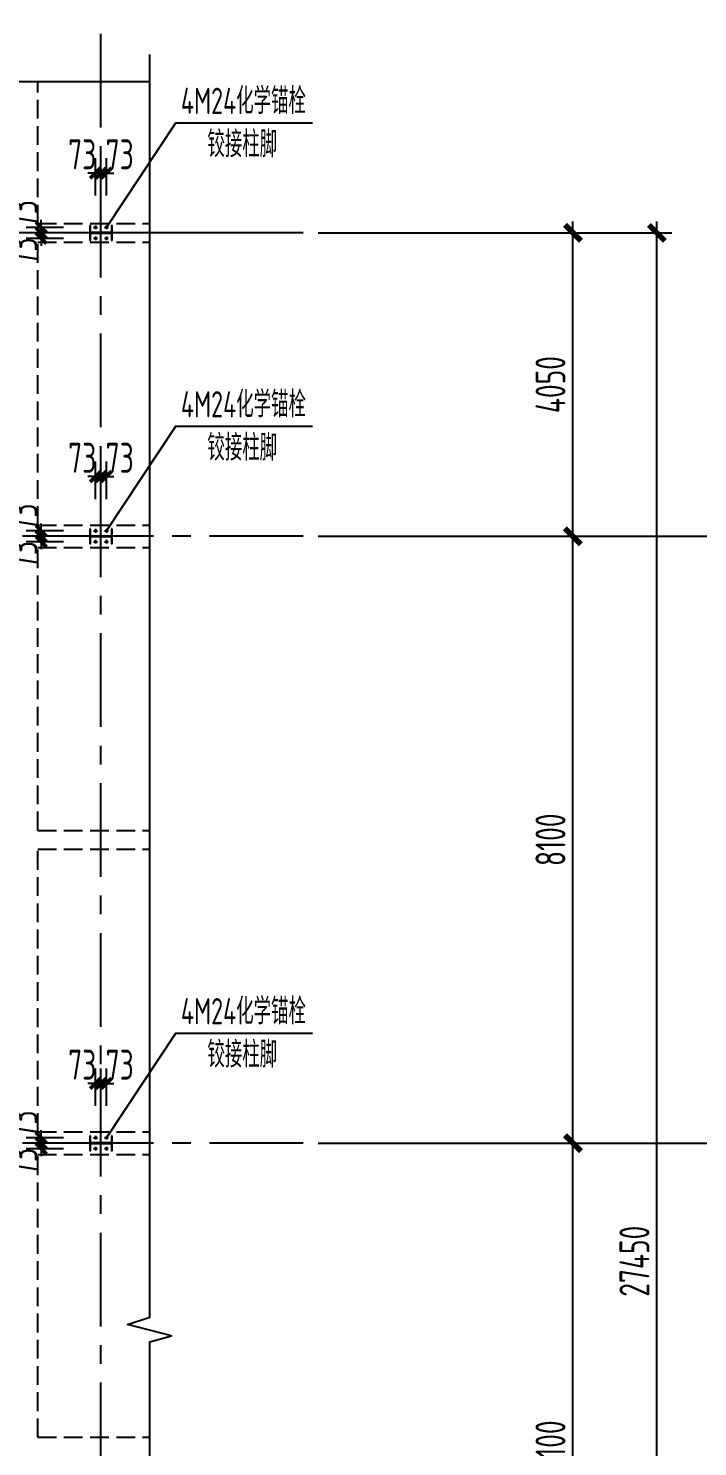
# Model space of a CAD drawing. Extents: x -321761 to 1215725, y 241863 to 438812.
# Drawn here: x 824135 to 833073, y 270970 to 289900 of the extents above; entities that cross this region are included whole.
import ezdxf

# ---------------------------------------------------------------- set-up
doc = ezdxf.new("R2010")
doc.units = 0
doc.header["$LTSCALE"] = 1000
for name, pattern in [('3', [19, 15, -1.5, 1, -1.5]), ('CENTER', [2, 1.25, -0.25, 0.25, -0.25]), ('DASH', [0.35, 0.25, -0.1])]:
    doc.linetypes.add(name, pattern=pattern)
doc.layers.get('0').update_dxf_attribs({"linetype": 'CONTINUOUS'})
doc.layers.get('Defpoints').update_dxf_attribs({"linetype": 'CONTINUOUS'})
for name, color, linetype in [('10', 7, 'CONTINUOUS'), ('AXIS', 253, 'CENTER'), ('DIM', 3, 'CONTINUOUS'), ('S_BEAMDASH', 134, '3'), ('一般文字', 6, 'CONTINUOUS'), ('图层3', 6, 'CENTER')]:
    doc.layers.add(name, color=color, linetype=linetype)
doc.styles.add('TESSDREN', font='tssdeng.shx', dxfattribs={"width": 0.7, "height": 300, "bigfont": 'tssdchn.shx'})
doc.styles.add('TSSD_Dimension', font='Tssdeng.shx', dxfattribs={"width": 0.7, "bigfont": 'hztxt.shx'})
doc.dimstyles.new('TSSD_100_100$0', dxfattribs={"dimtxt": 300, "dimasz": 100, "dimexe": 100, "dimexo": 300, "dimgap": 100, "dimtad": 1, "dimdec": 0, "dimzin": 0, "dimdsep": 46, "dimtxsty": 'TSSD_Dimension', "dimblk": 'ARCHTICK', "dimcen": 0, "dimdle": 100, "dimclrd": 3, "dimclre": 3, "dimclrt": 7, "dimazin": 0, "dimtfac": 1, "dimtdec": 0, "dimtix": 1, "dimtmove": 2, "dimatfit": 3, "dimldrblk": 'ARCHTICK', "dimfxl": 1, "dimtolj": 1, "dimtzin": 0, "dimarcsym": 0})

# ---------------------------------------------------------------- blocks, each defined once
blk = doc.blocks.new('_ArchTick')
at = {"color": 0, "linetype": 'ByBlock', "const_width": 0.5}
blk.add_lwpolyline([(-0.71, -0.71), (0.71, 0.71)], dxfattribs=at)
blk = doc.blocks.new('*D664')
at = {"layer": 'Defpoints', "color": 0}
for p in [(827604, 275020), (831408, 275020), (827604, 266920)]:
    blk.add_point(p, dxfattribs=at)
at = {"layer": 'DIM', "color": 3, "lineweight": -2}
for p, q in [((831408, 266770), (831408, 275170)), ((828004, 275020), (831608, 275020)), ((828004, 266920), (831608, 266920))]:
    blk.add_line(p, q, dxfattribs=at)
at = {"layer": 'DIM', "color": 3, "lineweight": -2, "xscale": 150, "yscale": 150, "zscale": 150}
for p, rotation in [((831408, 275020), 90), ((831408, 266920), 270)]:
    blk.add_blockref('_ArchTick', p, dxfattribs=dict(at, rotation=rotation))
at = {"layer": 'DIM', "color": 7, "insert": (831108, 270970), "char_height": 400, "attachment_point": 5, "rotation": 90, "style": 'TSSD_Dimension'}
blk.add_mtext('\\A1;8100', dxfattribs=at)
blk = doc.blocks.new('*D665')
at = {"layer": 'Defpoints', "color": 0}
for p in [(827604, 283120), (831408, 283120), (827604, 275020)]:
    blk.add_point(p, dxfattribs=at)
at = {"layer": 'DIM', "color": 3, "lineweight": -2}
for p, q in [((831408, 274870), (831408, 283270)), ((828004, 283120), (831608, 283120)), ((828004, 275020), (831608, 275020))]:
    blk.add_line(p, q, dxfattribs=at)
at = {"layer": 'DIM', "color": 3, "lineweight": -2, "xscale": 150, "yscale": 150, "zscale": 150}
for p, rotation in [((831408, 283120), 90), ((831408, 275020), 270)]:
    blk.add_blockref('_ArchTick', p, dxfattribs=dict(at, rotation=rotation))
at = {"layer": 'DIM', "color": 7, "insert": (831108, 279070), "char_height": 400, "attachment_point": 5, "rotation": 90, "style": 'TSSD_Dimension'}
blk.add_mtext('\\A1;8100', dxfattribs=at)
blk = doc.blocks.new('*D666')
at = {"layer": 'Defpoints', "color": 0}
for p in [(827604, 287170), (831408, 287170), (827604, 283120)]:
    blk.add_point(p, dxfattribs=at)
at = {"layer": 'DIM', "color": 3, "lineweight": -2}
for p, q in [((828004, 287170), (831608, 287170)), ((831408, 282970), (831408, 287320)), ((828004, 283120), (831608, 283120))]:
    blk.add_line(p, q, dxfattribs=at)
at = {"layer": 'DIM', "color": 3, "lineweight": -2, "xscale": 150, "yscale": 150, "zscale": 150}
for p, rotation in [((831408, 287170), 90), ((831408, 283120), 270)]:
    blk.add_blockref('_ArchTick', p, dxfattribs=dict(at, rotation=rotation))
at = {"layer": 'DIM', "color": 7, "insert": (831108, 285145), "char_height": 400, "attachment_point": 5, "rotation": 90, "style": 'TSSD_Dimension'}
blk.add_mtext('\\A1;4050', dxfattribs=at)
blk = doc.blocks.new('*D667')
at = {"layer": 'Defpoints', "color": 0}
for p in [(827904, 287170), (832529, 287170), (827752, 259720)]:
    blk.add_point(p, dxfattribs=at)
at = {"layer": 'DIM', "color": 3, "lineweight": -2}
for p, q in [((828304, 287170), (832729, 287170)), ((832529, 259570), (832529, 287320)), ((828152, 259720), (832729, 259720))]:
    blk.add_line(p, q, dxfattribs=at)
at = {"layer": 'DIM', "color": 3, "lineweight": -2, "xscale": 150, "yscale": 150, "zscale": 150}
for p, rotation in [((832529, 287170), 90), ((832529, 259720), 270)]:
    blk.add_blockref('_ArchTick', p, dxfattribs=dict(at, rotation=rotation))
at = {"layer": 'DIM', "color": 7, "insert": (832229, 273445), "char_height": 400, "attachment_point": 5, "rotation": 90, "style": 'TSSD_Dimension'}
blk.add_mtext('\\A1;27450', dxfattribs=at)
blk = doc.blocks.new('rt34v')
blk.add_hatch(color=4).paths.add_polyline_path([(0, -100), (0, 100), (-8, 100), (-8, 3), (-292, 3), (-292, 100), (-300, 100), (-300, -100), (-292, -100), (-292, -3), (-8, -3), (-8, -100)])
at = {"layer": '图层3', "color": 3}
blk.add_lwpolyline([(0, -100), (0, 100), (-8, 100), (-8, 3), (-292, 3), (-292, 100), (-300, 100), (-300, -100), (-292, -100), (-292, -3), (-8, -3), (-8, -100), (0, -100), (0, 100)], dxfattribs=at)
blk = doc.blocks.new('*D682')
at = {"layer": 'Defpoints', "color": 0}
for p in [(825105, 287968), (825105, 287268), (825178, 287268)]:
    blk.add_point(p, dxfattribs=at)
at = {"layer": 'DIM', "color": 3, "lineweight": -2}
for p, q in [((825105, 287668), (825105, 288168)), ((825178, 287668), (825178, 288168)), ((825105, 287968), (825005, 287968)), ((825178, 287968), (825105, 287968)), ((825178, 287968), (825278, 287968))]:
    blk.add_line(p, q, dxfattribs=at)
at = {"layer": 'DIM', "color": 3, "lineweight": -2, "xscale": 100, "yscale": 100, "zscale": 100}
blk.add_blockref('_ArchTick', (825105, 287968), dxfattribs=at)
at = {"layer": 'DIM', "color": 3, "lineweight": -2, "xscale": 100, "yscale": 100, "zscale": 100, "rotation": 180}
blk.add_blockref('_ArchTick', (825178, 287968), dxfattribs=at)
at = {"layer": 'DIM', "color": 7, "insert": (825356, 288218), "char_height": 400, "attachment_point": 5, "style": 'TSSD_Dimension'}
blk.add_mtext('\\A1;73', dxfattribs=at)
blk = doc.blocks.new('*D683')
at = {"layer": 'Defpoints', "color": 0}
for p in [(825032, 287968), (825032, 287268), (825105, 287268)]:
    blk.add_point(p, dxfattribs=at)
at = {"layer": 'DIM', "color": 3, "lineweight": -2}
for p, q in [((825032, 287668), (825032, 288168)), ((825105, 287668), (825105, 288168)), ((825032, 287968), (824932, 287968)), ((825105, 287968), (825032, 287968)), ((825105, 287968), (825205, 287968))]:
    blk.add_line(p, q, dxfattribs=at)
at = {"layer": 'DIM', "color": 3, "lineweight": -2, "xscale": 100, "yscale": 100, "zscale": 100}
blk.add_blockref('_ArchTick', (825032, 287968), dxfattribs=at)
at = {"layer": 'DIM', "color": 3, "lineweight": -2, "xscale": 100, "yscale": 100, "zscale": 100, "rotation": 180}
blk.add_blockref('_ArchTick', (825105, 287968), dxfattribs=at)
at = {"layer": 'DIM', "color": 7, "insert": (824855, 288218), "char_height": 400, "attachment_point": 5, "style": 'TSSD_Dimension'}
blk.add_mtext('\\A1;73', dxfattribs=at)
blk = doc.blocks.new('*D684')
at = {"layer": 'Defpoints', "color": 0}
for p in [(824307, 287170), (825007, 287243), (825007, 287170)]:
    blk.add_point(p, dxfattribs=at)
at = {"layer": 'DIM', "color": 3, "lineweight": -2}
for p, q in [((824607, 287243), (824107, 287243)), ((824607, 287170), (824107, 287170)), ((824307, 287243), (824307, 287343)), ((824307, 287243), (824307, 287170)), ((824307, 287170), (824307, 287070))]:
    blk.add_line(p, q, dxfattribs=at)
at = {"layer": 'DIM', "color": 3, "lineweight": -2, "xscale": 100, "yscale": 100, "zscale": 100}
for p, rotation in [((824307, 287243), 270), ((824307, 287170), 90)]:
    blk.add_blockref('_ArchTick', p, dxfattribs=dict(at, rotation=rotation))
at = {"layer": 'DIM', "color": 7, "insert": (824057, 287421), "char_height": 400, "attachment_point": 5, "rotation": 90, "style": 'TSSD_Dimension'}
blk.add_mtext('\\A1;73', dxfattribs=at)
blk = doc.blocks.new('*D685')
at = {"layer": 'Defpoints', "color": 0}
for p in [(825007, 287170), (824307, 287097), (825007, 287097)]:
    blk.add_point(p, dxfattribs=at)
at = {"layer": 'DIM', "color": 3, "lineweight": -2}
for p, q in [((824607, 287170), (824107, 287170)), ((824307, 287170), (824307, 287270)), ((824307, 287170), (824307, 287097)), ((824607, 287097), (824107, 287097)), ((824307, 287097), (824307, 286997))]:
    blk.add_line(p, q, dxfattribs=at)
at = {"layer": 'DIM', "color": 3, "lineweight": -2, "xscale": 100, "yscale": 100, "zscale": 100}
for p, rotation in [((824307, 287170), 270), ((824307, 287097), 90)]:
    blk.add_blockref('_ArchTick', p, dxfattribs=dict(at, rotation=rotation))
at = {"layer": 'DIM', "color": 7, "insert": (824057, 286920), "char_height": 400, "attachment_point": 5, "rotation": 90, "style": 'TSSD_Dimension'}
blk.add_mtext('\\A1;73', dxfattribs=at)
blk = doc.blocks.new('*D689')
at = {"layer": 'Defpoints', "color": 0}
for p in [(825105, 283918), (825105, 283218), (825178, 283218)]:
    blk.add_point(p, dxfattribs=at)
at = {"layer": 'DIM', "color": 3, "lineweight": -2}
for p, q in [((825105, 283618), (825105, 284118)), ((825178, 283618), (825178, 284118)), ((825105, 283918), (825005, 283918)), ((825178, 283918), (825105, 283918)), ((825178, 283918), (825278, 283918))]:
    blk.add_line(p, q, dxfattribs=at)
at = {"layer": 'DIM', "color": 3, "lineweight": -2, "xscale": 100, "yscale": 100, "zscale": 100}
blk.add_blockref('_ArchTick', (825105, 283918), dxfattribs=at)
at = {"layer": 'DIM', "color": 3, "lineweight": -2, "xscale": 100, "yscale": 100, "zscale": 100, "rotation": 180}
blk.add_blockref('_ArchTick', (825178, 283918), dxfattribs=at)
at = {"layer": 'DIM', "color": 7, "insert": (825356, 284168), "char_height": 400, "attachment_point": 5, "style": 'TSSD_Dimension'}
blk.add_mtext('\\A1;73', dxfattribs=at)
blk = doc.blocks.new('*D690')
at = {"layer": 'Defpoints', "color": 0}
for p in [(825032, 283918), (825032, 283218), (825105, 283218)]:
    blk.add_point(p, dxfattribs=at)
at = {"layer": 'DIM', "color": 3, "lineweight": -2}
for p, q in [((825032, 283618), (825032, 284118)), ((825105, 283618), (825105, 284118)), ((825032, 283918), (824932, 283918)), ((825105, 283918), (825032, 283918)), ((825105, 283918), (825205, 283918))]:
    blk.add_line(p, q, dxfattribs=at)
at = {"layer": 'DIM', "color": 3, "lineweight": -2, "xscale": 100, "yscale": 100, "zscale": 100}
blk.add_blockref('_ArchTick', (825032, 283918), dxfattribs=at)
at = {"layer": 'DIM', "color": 3, "lineweight": -2, "xscale": 100, "yscale": 100, "zscale": 100, "rotation": 180}
blk.add_blockref('_ArchTick', (825105, 283918), dxfattribs=at)
at = {"layer": 'DIM', "color": 7, "insert": (824855, 284168), "char_height": 400, "attachment_point": 5, "style": 'TSSD_Dimension'}
blk.add_mtext('\\A1;73', dxfattribs=at)
blk = doc.blocks.new('*D691')
at = {"layer": 'Defpoints', "color": 0}
for p in [(825007, 283193), (824307, 283120), (825007, 283120)]:
    blk.add_point(p, dxfattribs=at)
at = {"layer": 'DIM', "color": 3, "lineweight": -2}
for p, q in [((824607, 283193), (824107, 283193)), ((824307, 283193), (824307, 283293)), ((824307, 283193), (824307, 283120)), ((824607, 283120), (824107, 283120)), ((824307, 283120), (824307, 283020))]:
    blk.add_line(p, q, dxfattribs=at)
at = {"layer": 'DIM', "color": 3, "lineweight": -2, "xscale": 100, "yscale": 100, "zscale": 100}
for p, rotation in [((824307, 283193), 270), ((824307, 283120), 90)]:
    blk.add_blockref('_ArchTick', p, dxfattribs=dict(at, rotation=rotation))
at = {"layer": 'DIM', "color": 7, "insert": (824057, 283371), "char_height": 400, "attachment_point": 5, "rotation": 90, "style": 'TSSD_Dimension'}
blk.add_mtext('\\A1;73', dxfattribs=at)
blk = doc.blocks.new('*D692')
at = {"layer": 'Defpoints', "color": 0}
for p in [(824307, 283047), (825007, 283120), (825007, 283047)]:
    blk.add_point(p, dxfattribs=at)
at = {"layer": 'DIM', "color": 3, "lineweight": -2}
for p, q in [((824307, 283120), (824307, 283220)), ((824607, 283120), (824107, 283120)), ((824607, 283047), (824107, 283047)), ((824307, 283120), (824307, 283047)), ((824307, 283047), (824307, 282947))]:
    blk.add_line(p, q, dxfattribs=at)
at = {"layer": 'DIM', "color": 3, "lineweight": -2, "xscale": 100, "yscale": 100, "zscale": 100}
for p, rotation in [((824307, 283120), 270), ((824307, 283047), 90)]:
    blk.add_blockref('_ArchTick', p, dxfattribs=dict(at, rotation=rotation))
at = {"layer": 'DIM', "color": 7, "insert": (824057, 282870), "char_height": 400, "attachment_point": 5, "rotation": 90, "style": 'TSSD_Dimension'}
blk.add_mtext('\\A1;73', dxfattribs=at)
blk = doc.blocks.new('*D698')
at = {"layer": 'Defpoints', "color": 0}
for p in [(825105, 275818), (825105, 275118), (825178, 275118)]:
    blk.add_point(p, dxfattribs=at)
at = {"layer": 'DIM', "color": 3, "lineweight": -2}
for p, q in [((825105, 275518), (825105, 276018)), ((825178, 275518), (825178, 276018)), ((825105, 275818), (825005, 275818)), ((825178, 275818), (825105, 275818)), ((825178, 275818), (825278, 275818))]:
    blk.add_line(p, q, dxfattribs=at)
at = {"layer": 'DIM', "color": 3, "lineweight": -2, "xscale": 100, "yscale": 100, "zscale": 100}
blk.add_blockref('_ArchTick', (825105, 275818), dxfattribs=at)
at = {"layer": 'DIM', "color": 3, "lineweight": -2, "xscale": 100, "yscale": 100, "zscale": 100, "rotation": 180}
blk.add_blockref('_ArchTick', (825178, 275818), dxfattribs=at)
at = {"layer": 'DIM', "color": 7, "insert": (825356, 276068), "char_height": 400, "attachment_point": 5, "style": 'TSSD_Dimension'}
blk.add_mtext('\\A1;73', dxfattribs=at)
blk = doc.blocks.new('*D699')
at = {"layer": 'Defpoints', "color": 0}
for p in [(825032, 275818), (825032, 275118), (825105, 275118)]:
    blk.add_point(p, dxfattribs=at)
at = {"layer": 'DIM', "color": 3, "lineweight": -2}
for p, q in [((825032, 275518), (825032, 276018)), ((825105, 275518), (825105, 276018)), ((825032, 275818), (824932, 275818)), ((825105, 275818), (825032, 275818)), ((825105, 275818), (825205, 275818))]:
    blk.add_line(p, q, dxfattribs=at)
at = {"layer": 'DIM', "color": 3, "lineweight": -2, "xscale": 100, "yscale": 100, "zscale": 100}
blk.add_blockref('_ArchTick', (825032, 275818), dxfattribs=at)
at = {"layer": 'DIM', "color": 3, "lineweight": -2, "xscale": 100, "yscale": 100, "zscale": 100, "rotation": 180}
blk.add_blockref('_ArchTick', (825105, 275818), dxfattribs=at)
at = {"layer": 'DIM', "color": 7, "insert": (824855, 276068), "char_height": 400, "attachment_point": 5, "style": 'TSSD_Dimension'}
blk.add_mtext('\\A1;73', dxfattribs=at)
blk = doc.blocks.new('*D700')
at = {"layer": 'Defpoints', "color": 0}
for p in [(825007, 275093), (824307, 275020), (825007, 275020)]:
    blk.add_point(p, dxfattribs=at)
at = {"layer": 'DIM', "color": 3, "lineweight": -2}
for p, q in [((824607, 275093), (824107, 275093)), ((824307, 275093), (824307, 275193)), ((824307, 275093), (824307, 275020)), ((824607, 275020), (824107, 275020)), ((824307, 275020), (824307, 274920))]:
    blk.add_line(p, q, dxfattribs=at)
at = {"layer": 'DIM', "color": 3, "lineweight": -2, "xscale": 100, "yscale": 100, "zscale": 100}
for p, rotation in [((824307, 275093), 270), ((824307, 275020), 90)]:
    blk.add_blockref('_ArchTick', p, dxfattribs=dict(at, rotation=rotation))
at = {"layer": 'DIM', "color": 7, "insert": (824057, 275271), "char_height": 400, "attachment_point": 5, "rotation": 90, "style": 'TSSD_Dimension'}
blk.add_mtext('\\A1;73', dxfattribs=at)
blk = doc.blocks.new('*D701')
at = {"layer": 'Defpoints', "color": 0}
for p in [(824307, 274947), (825007, 275020), (825007, 274947)]:
    blk.add_point(p, dxfattribs=at)
at = {"layer": 'DIM', "color": 3, "lineweight": -2}
for p, q in [((824307, 275020), (824307, 275120)), ((824607, 275020), (824107, 275020)), ((824607, 274947), (824107, 274947)), ((824307, 275020), (824307, 274947)), ((824307, 274947), (824307, 274847))]:
    blk.add_line(p, q, dxfattribs=at)
at = {"layer": 'DIM', "color": 3, "lineweight": -2, "xscale": 100, "yscale": 100, "zscale": 100}
for p, rotation in [((824307, 275020), 270), ((824307, 274947), 90)]:
    blk.add_blockref('_ArchTick', p, dxfattribs=dict(at, rotation=rotation))
at = {"layer": 'DIM', "color": 7, "insert": (824057, 274770), "char_height": 400, "attachment_point": 5, "rotation": 90, "style": 'TSSD_Dimension'}
blk.add_mtext('\\A1;73', dxfattribs=at)

msp = doc.modelspace()

# ---------------------------------------------------------------- hatches: boundary and pattern name
at = {"layer": '图层3'}
h = msp.add_hatch(color=3, dxfattribs=at)
edge = h.paths.add_edge_path()
edge.add_arc((825032.5, 287243.4), 12, 0, 360)
h = msp.add_hatch(color=3, dxfattribs=at)
edge = h.paths.add_edge_path()
edge.add_arc((825178.5, 287243.4), 12, 0, 360)
h = msp.add_hatch(color=3, dxfattribs=at)
edge = h.paths.add_edge_path()
edge.add_arc((825032.5, 287097.4), 12, 0, 360)
h = msp.add_hatch(color=3, dxfattribs=at)
edge = h.paths.add_edge_path()
edge.add_arc((825178.5, 287097.4), 12, 0, 360)
h = msp.add_hatch(color=3, dxfattribs=at)
edge = h.paths.add_edge_path()
edge.add_arc((825032.5, 283193.4), 12, 0, 360)
h = msp.add_hatch(color=3, dxfattribs=at)
edge = h.paths.add_edge_path()
edge.add_arc((825178.5, 283193.4), 12, 0, 360)
h = msp.add_hatch(color=3, dxfattribs=at)
edge = h.paths.add_edge_path()
edge.add_arc((825032.5, 283047.4), 12, 0, 360)
h = msp.add_hatch(color=3, dxfattribs=at)
edge = h.paths.add_edge_path()
edge.add_arc((825178.5, 283047.4), 12, 0, 360)
h = msp.add_hatch(color=3, dxfattribs=at)
edge = h.paths.add_edge_path()
edge.add_arc((825032.5, 275093.4), 12, 0, 360)
h = msp.add_hatch(color=3, dxfattribs=at)
edge = h.paths.add_edge_path()
edge.add_arc((825178.5, 275093.4), 12, 0, 360)
h = msp.add_hatch(color=3, dxfattribs=at)
edge = h.paths.add_edge_path()
edge.add_arc((825032.5, 274947.4), 12, 0, 360)
h = msp.add_hatch(color=3, dxfattribs=at)
edge = h.paths.add_edge_path()
edge.add_arc((825178.5, 274947.4), 12, 0, 360)

# ---------------------------------------------------------------- linework, layer by layer
at = {"layer": '10'}
for points in [[(811292.2, 289188.4), (818642.2, 289188.4), (818857.3, 289596.7), (818799.2, 288732), (819031.8, 289188.4), (825757.4, 289188.4)], [(825757.4, 259295.5), (825757.4, 272370), (826048, 272448.5), (825459.2, 272600.1), (825757.4, 272698.1), (825757.4, 289549)]]:
    msp.add_lwpolyline(points, dxfattribs=at)
at = {"layer": 'AXIS'}
for p, q in [((825105.5, 256575.4), (825105.5, 292329.2)), ((827806.2, 283120.4), (810384.3, 283120.4)), ((827806.2, 275020.4), (810384.3, 275020.4))]:
    msp.add_line(p, q, dxfattribs=at)
at = {"layer": 'AXIS', "linetype": 'ByBlock'}
msp.add_line((827806.2, 287170.4), (810384.3, 287170.4), dxfattribs=at)
at = {"layer": 'AXIS', "color": 3, "linetype": 'ByBlock'}
for p, q in [((829787.8, 283120.4), (833787.8, 283120.4)), ((829787.8, 275020.4), (833787.8, 275020.4))]:
    msp.add_line(p, q, dxfattribs=at)
at = {"layer": 'S_BEAMDASH', "color": 6, "linetype": 'DASH'}
for p, q in [((824260.5, 287295.4), (824260.5, 289188.4)), ((824260.5, 287295.4), (825757.4, 287295.4)), ((824260.5, 287045.4), (825757.4, 287045.4)), ((824260.5, 283270.4), (824260.5, 287045.4)), ((824260.5, 283270.4), (825757.4, 283270.4)), ((824260.5, 282970.4), (825757.4, 282970.4)), ((824260.5, 279195.4), (824260.5, 282970.4)), ((824260.5, 279195.4), (825757.4, 279195.4)), ((824260.5, 278945.4), (825757.4, 278945.4)), ((824260.5, 275170.4), (824260.5, 278945.4)), ((824260.5, 275170.4), (825757.4, 275170.4)), ((824260.5, 274870.4), (825757.4, 274870.4)), ((824260.5, 271095.4), (824260.5, 274870.4)), ((824260.5, 271095.4), (825757.4, 271095.4))]:
    msp.add_line(p, q, dxfattribs=at)
at = {"layer": '一般文字', "color": 5}
for points in [[(825178.5, 287243.4), (826105.5, 288640.9), (827928.2, 288640.9)], [(825178.5, 283193.4), (826105.5, 284590.9), (827928.2, 284590.9)], [(825178.5, 275093.4), (826105.5, 276490.9), (827928.2, 276490.9)]]:
    msp.add_lwpolyline(points, dxfattribs=at)
at = {"layer": '图层3', "color": 3}
for p, q in [((825007.5, 287243.4), (825057.5, 287243.4)), ((825032.5, 287268.4), (825032.5, 287218.4)), ((825153.5, 287243.4), (825203.5, 287243.4)), ((825178.5, 287268.4), (825178.5, 287218.4)), ((825007.5, 287097.4), (825057.5, 287097.4)), ((825032.5, 287122.4), (825032.5, 287072.4)), ((825153.5, 287097.4), (825203.5, 287097.4)), ((825178.5, 287122.4), (825178.5, 287072.4)), ((825007.5, 283193.4), (825057.5, 283193.4)), ((825032.5, 283218.4), (825032.5, 283168.4)), ((825153.5, 283193.4), (825203.5, 283193.4)), ((825178.5, 283218.4), (825178.5, 283168.4)), ((825007.5, 283047.4), (825057.5, 283047.4)), ((825032.5, 283072.4), (825032.5, 283022.4)), ((825153.5, 283047.4), (825203.5, 283047.4)), ((825178.5, 283072.4), (825178.5, 283022.4)), ((825007.5, 275093.4), (825057.5, 275093.4)), ((825032.5, 275118.4), (825032.5, 275068.4)), ((825153.5, 275093.4), (825203.5, 275093.4)), ((825178.5, 275118.4), (825178.5, 275068.4)), ((825007.5, 274947.4), (825057.5, 274947.4)), ((825032.5, 274972.4), (825032.5, 274922.4)), ((825153.5, 274947.4), (825203.5, 274947.4)), ((825178.5, 274972.4), (825178.5, 274922.4))]:
    msp.add_line(p, q, dxfattribs=at)
for centre in [(825032.5, 287243.4), (825178.5, 287243.4), (825032.5, 287097.4), (825178.5, 287097.4), (825032.5, 283193.4), (825178.5, 283193.4), (825032.5, 283047.4), (825178.5, 283047.4), (825032.5, 275093.4), (825178.5, 275093.4), (825032.5, 274947.4), (825178.5, 274947.4)]:
    msp.add_circle(centre, 12, dxfattribs=at)

# ---------------------------------------------------------------- block references
at = {"color": 0}
for p in [(825255.5, 287170.4), (825255.5, 283120.4), (825255.5, 275020.4)]:
    msp.add_blockref('rt34v', p, dxfattribs=at)

# ---------------------------------------------------------------- texts
at = {"layer": '一般文字', "color": 5, "style": 'TESSDREN', "width": 0.7}
for s, p in [('4M24化学锚栓', (826172.5, 288757.2)), ('铰接柱脚', (826527.1, 288180.2)), ('4M24化学锚栓', (826172.5, 284707.2)), ('铰接柱脚', (826527.1, 284130.2)), ('4M24化学锚栓', (826172.5, 276607.2)), ('铰接柱脚', (826527.1, 276030.2))]:
    msp.add_text(s, height=350, dxfattribs=at).set_placement(p)

# ---------------------------------------------------------------- dimensions: what is measured, and where the dimension line sits
at = {"layer": 'DIM'}
for base, p1, p2, angle, picture, middle in [((825032.5, 287968.4), (825105.5, 287268.4), (825032.5, 287268.4), 180, '*D683', (824855.2, 288218.4)), ((825105.5, 287968.4), (825178.5, 287268.4), (825105.5, 287268.4), 180, '*D682', (825355.8, 288218.4)), ((824307.5, 287170.4), (825007.5, 287243.4), (825007.5, 287170.4), 270, '*D684', (824057.5, 287420.7)), ((824307.5, 287097.4), (825007.5, 287170.4), (825007.5, 287097.4), 270, '*D685', (824057.5, 286920)), ((825032.5, 283918.4), (825105.5, 283218.4), (825032.5, 283218.4), 180, '*D690', (824855.2, 284168.4)), ((825105.5, 283918.4), (825178.5, 283218.4), (825105.5, 283218.4), 180, '*D689', (825355.8, 284168.4)), ((824307.5, 283120.4), (825007.5, 283193.4), (825007.5, 283120.4), 270, '*D691', (824057.5, 283370.7)), ((824307.5, 283047.4), (825007.5, 283120.4), (825007.5, 283047.4), 270, '*D692', (824057.5, 282870)), ((825032.5, 275818.4), (825105.5, 275118.4), (825032.5, 275118.4), 180, '*D699', (824855.2, 276068.4)), ((825105.5, 275818.4), (825178.5, 275118.4), (825105.5, 275118.4), 180, '*D698', (825355.8, 276068.4)), ((824307.5, 275020.4), (825007.5, 275093.4), (825007.5, 275020.4), 270, '*D700', (824057.5, 275270.7)), ((824307.5, 274947.4), (825007.5, 275020.4), (825007.5, 274947.4), 270, '*D701', (824057.5, 274770))]:
    dim = msp.add_linear_dim(base=base, p1=p1, p2=p2, angle=angle, dimstyle='TSSD_100_100$0', override={"dimtxt": 400, "dimexe": 200, "dimexo": 400, "dimdle": 150}, dxfattribs=at)
    dim.commit()
    dim.dimension.update_dxf_attribs({"geometry": picture, "text_midpoint": middle, "dimtype": 160})
for base, p1, p2, picture, middle in [((831407.7, 287170.4), (827604.4, 283120.4), (827604.4, 287170.4), '*D666', (831107.7, 285145.4)), ((832529, 287170.4), (827752, 259720.4), (827904.4, 287170.4), '*D667', (832229, 273445.4)), ((831407.7, 283120.4), (827604.4, 275020.4), (827604.4, 283120.4), '*D665', (831107.7, 279070.4)), ((831407.7, 275020.4), (827604.4, 266920.4), (827604.4, 275020.4), '*D664', (831107.7, 270970.4))]:
    dim = msp.add_linear_dim(base=base, p1=p1, p2=p2, angle=90, dimstyle='TSSD_100_100$0', override={"dimtxt": 400, "dimasz": 150, "dimexe": 200, "dimexo": 400, "dimdle": 150}, dxfattribs=at)
    dim.commit()
    dim.dimension.update_dxf_attribs({"geometry": picture, "text_midpoint": middle})

doc.saveas('drawing.dxf')
